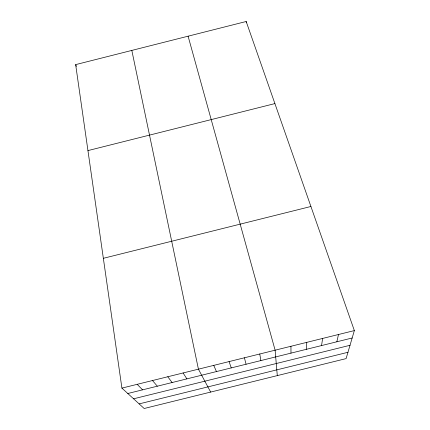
<?xml version="1.0" encoding="UTF-8"?>
<svg xmlns="http://www.w3.org/2000/svg" width="430" height="430" viewBox="0 0 430 430"><rect width="100%" height="100%" fill="white"/><g stroke="black" fill="none" stroke-linecap="round" stroke-linejoin="round"><path stroke-width="0.64" d="M306.262 349.353L306.789 342.355M321.554 345.569L322.629 338.431M336.857 341.785L338.485 334.508M354.347 330.584L346.096 358.609L144.174 408.5L121.91 388.107L75.653 64.624L246.175 21.5L354.347 330.584L121.91 388.107M87.946 150.597L274.904 103.587M103.35 258.306L310.917 206.486M127.796 393.498L352.165 337.996M133.59 398.803L350.02 345.29M139.143 403.894L347.961 352.283M137.197 384.323L142.556 389.849M152.494 380.539L157.321 386.199M167.797 376.75L172.091 382.544M183.105 372.96L186.873 378.889M210.662 392.074L198.424 369.171L131.822 50.417M75.653 64.624L76.449 66.387M213.748 365.376L216.451 371.568M229.077 361.587L231.254 367.908M188.093 36.19L275.119 350.192L277.296 375.61M244.417 357.787L246.062 364.248M259.768 353.992L260.876 360.582M246.175 21.5L246.288 22.785M290.949 346.274L290.976 353.132"/></g></svg>
